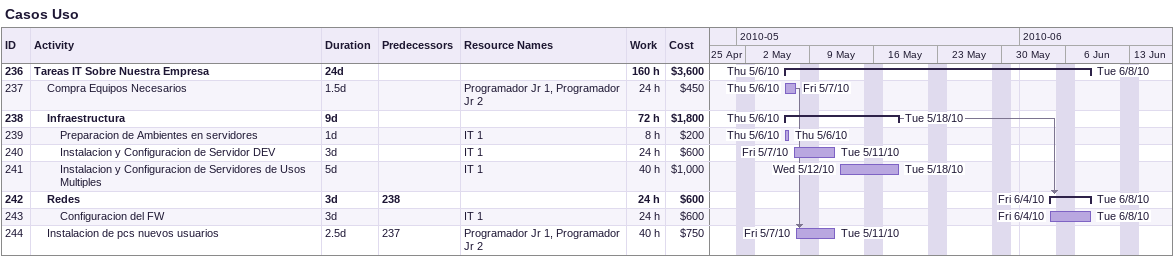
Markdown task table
Casos Uso

| ID | Level | Task | Duration | Start | Finish | Predecessors | Resources | Work (h) | Cost ($) |
|---|---|---|---|---|---|---|---|---|---|
| 236 | 1 | **Tareas IT Sobre Nuestra Empresa** | 24d | 2010-05-06 | 2010-06-08 |  |  | 160 | 3600 |
| 237 | 2 | Compra Equipos Necesarios | 1.5d | 2010-05-06 | 2010-05-07 |  | Programador Jr 1, Programador Jr 2 | 24 | 450 |
| 238 | 2 | **Infraestructura** | 9d | 2010-05-06 | 2010-05-18 |  |  | 72 | 1800 |
| 239 | 3 | Preparacion de Ambientes en servidores | 1d | 2010-05-06 | 2010-05-06 |  | IT 1 | 8 | 200 |
| 240 | 3 | Instalacion y Configuracion de Servidor DEV | 3d | 2010-05-07 | 2010-05-11 |  | IT 1 | 24 | 600 |
| 241 | 3 | Instalacion y Configuracion de Servidores de Usos Multiples | 5d | 2010-05-12 | 2010-05-18 |  | IT 1 | 40 | 1000 |
| 242 | 2 | **Redes** | 3d | 2010-06-04 | 2010-06-08 | 238 |  | 24 | 600 |
| 243 | 3 | Configuracion del FW | 3d | 2010-06-04 | 2010-06-08 |  | IT 1 | 24 | 600 |
| 244 | 2 | Instalacion de pcs nuevos usuarios | 2.5d | 2010-05-07 | 2010-05-11 | 237 | Programador Jr 1, Programador Jr 2 | 40 | 750 |
